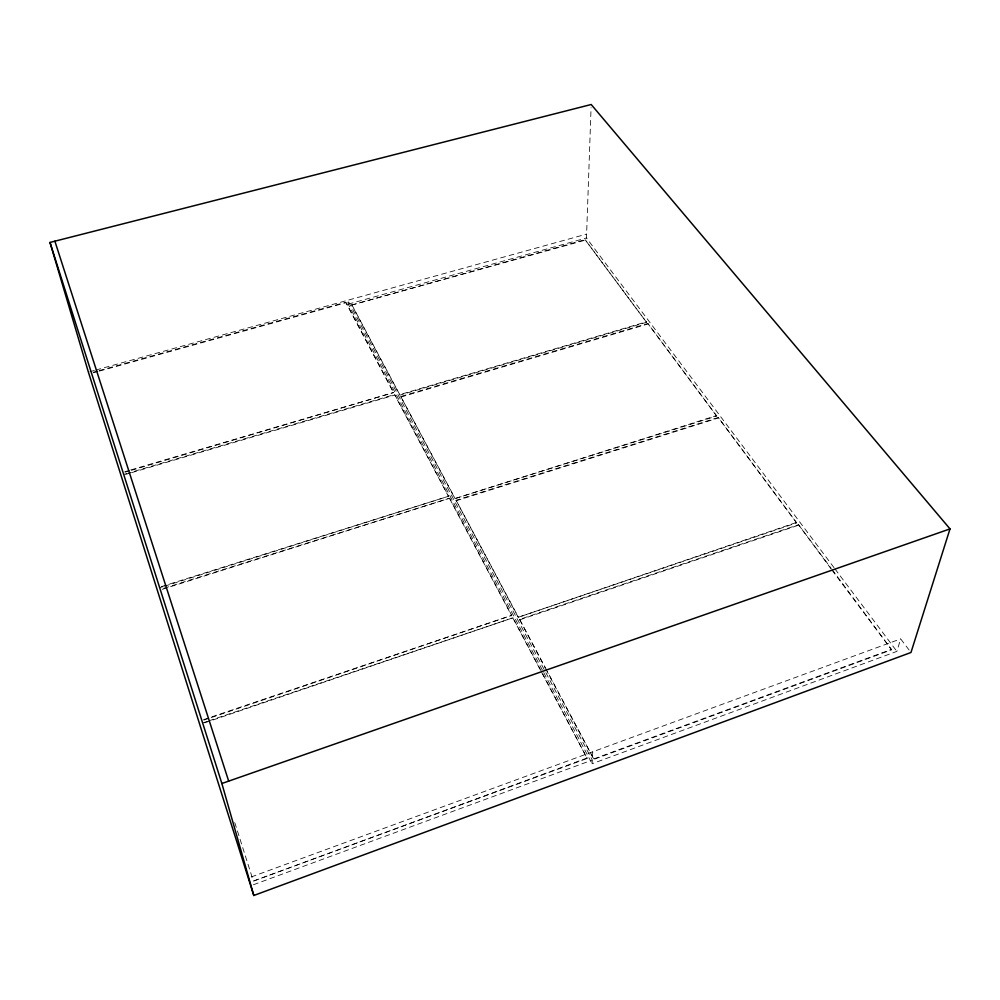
<?xml version="1.0" encoding="UTF-8"?>
<svg xmlns="http://www.w3.org/2000/svg" width="1000" height="1000" viewBox="0 0 1000 1000"><rect width="100%" height="100%" fill="white"/><g stroke="black" fill="none" stroke-linecap="round" stroke-linejoin="round"><path stroke-width="0.75" stroke-dasharray="5 3.75" d="M646.55 322.312L585.112 239.662L351.763 305.038L399.8 395.163L646.55 322.312L585.112 239.662M834.05 567.7L586.475 237.975L591.075 107.638M234.762 822.562L253.363 881.1L587.212 758.438L542.837 674.125M909.1 650.013L900.662 638.9L896.875 651.388L592.1 763.725L592.775 751.762M832.1 569.55L891.637 649.8L593.925 759.35L547.3 671.35M716.7 416.037L647.875 323.5L400.763 396.525L454.938 498.6L716.7 416.037L647.875 323.5M796.65 522.875L718.25 417.488L456.075 500.275L518.2 617.288L796.65 522.875L718.25 417.488M831.038 568.825L798.512 524.7L519.587 619.388L545.1 667.75M251.225 876.975L900.662 638.9M587.238 757.938L253.363 881.1M593.95 758.85L891.787 649.275M253.425 884.737L592.3 760.037L347.75 300.262L348.2 304.137L543.025 671.263M203.663 719.6L511.725 615.363L449.675 498.212L162.1 588.825M203.8 720.1L209.7 718.1M211.175 717.6L511.725 615.363M203.05 722.812L207.475 721.312M208.962 720.812L513 617.788L542.112 672.75M204.675 722.812L513 617.788M518.2 617.288L796.75 522.35M519.6 619.9L798.413 525.225M161.388 586.613L448.625 496.225L394.738 394.5L128.537 473M160.05 587.6L163.025 586.663M164.513 586.2L448.625 496.225M162.25 589.338L449.675 498.212M454.938 498.6L716.762 415.513M456.112 500.788L718.175 418.025M124.85 471.688L129.325 470.363M130.825 469.925L393.688 392.512L130.975 470.45M125 472.212L129.475 470.887M124.05 474.325L127.037 473.438M125.7 474.4L130.188 473.075M131.675 472.638L394.787 395.025L448.65 496.75M351.712 304.525L399.75 394.637L646.587 321.775M400.812 397.05L647.837 324.025M351.763 305.038L585.087 240.188M89.875 371.688L94.375 370.45M95.875 370.025L586.613 234.1M93.238 372.25L97.75 371M99.25 370.575L345.863 302.213L393.688 392.512M93.387 372.775L97.9 371.525M99.4 371.1L345.925 302.738L393.738 393.038M348.2 304.137L586.475 237.975M834.987 568.95L896.875 651.388M798.512 524.7L831.162 568.3M831.975 570.075L891.637 649.8M400.763 396.525L454.913 498.075M456.075 500.275L518.188 616.763M519.587 619.388L546.562 669.975M545.825 669.125L593.925 759.35M543.75 672.638L592.1 763.725M449.7 498.75L511.725 615.887M513.013 618.312L587.212 758.438"/><path stroke-width="1.5" d="M950 528.9L910.975 652.487L253.8 895.487L88.375 372.1L50 242.438L591.188 104.513L950 528.9L221.875 783.512L253.8 895.487M54.887 241.188L228.688 781.137M50 242.438L221.875 783.512"/></g></svg>
